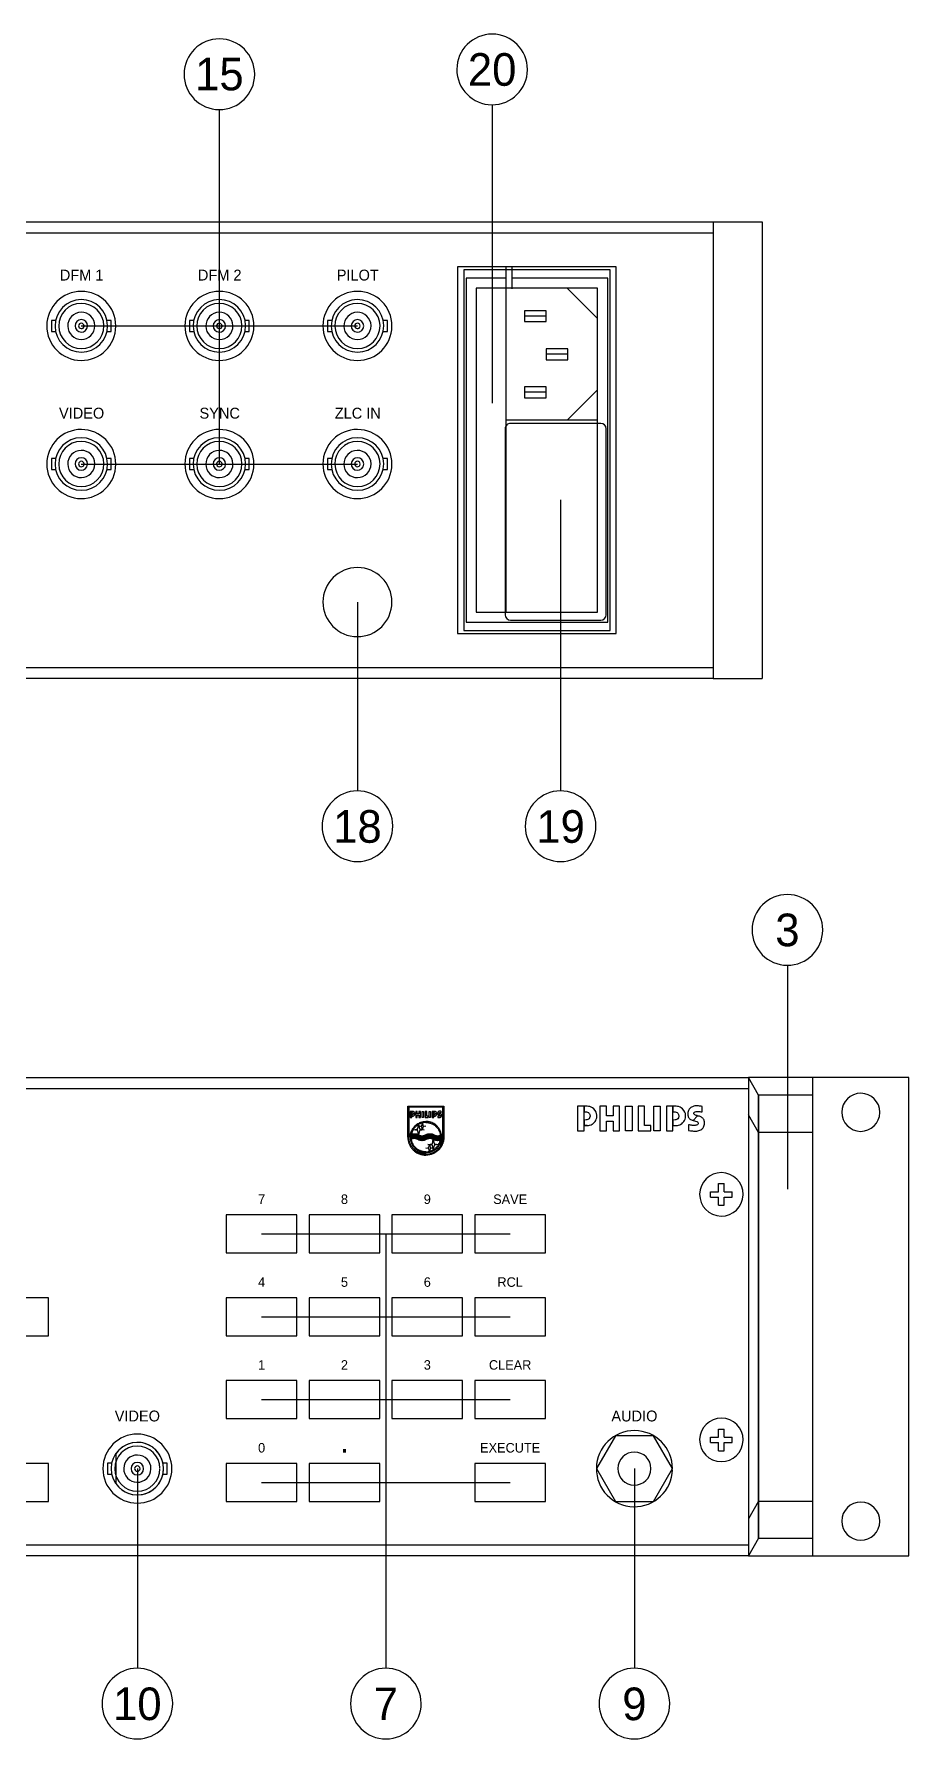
# Model space of a CAD drawing. Extents: x 16 to 498, y 8 to 322.
# Drawn here: x 337.6 to 498.5, y 8 to 321.5 of the extents above; entities that cross this region are included whole.
import ezdxf
from ezdxf.enums import TextEntityAlignment as Align

# ---------------------------------------------------------------- set-up
doc = ezdxf.new("R2010")
doc.units = 0
for name, color, linetype in [('KOMPONENT', 10, 'CONTINUOUS'), ('MEKANISK-TEGNING', 3, 'CONTINUOUS'), ('SERVICE2', 1, 'CONTINUOUS')]:
    doc.layers.add(name, color=color, linetype=linetype)
doc.layers.get('MEKANISK-TEGNING').off()

# ---------------------------------------------------------------- blocks, each defined once
blk = doc.blocks.new('5')
at = {"layer": 'KOMPONENT', "color": 0}
for p, q in [((63.5, 25.75), (-3.9, 25.75)), ((-3.9, 25.75), (-3.9, -3.45)), ((63.5, -3.45), (63.5, 25.75)), ((-3.35, 24.6), (-3.35, -2.3)), ((62.95, 24.6), (-3.35, 24.6)), ((61.45, 24.2), (-1.85, 24.2)), ((-1.85, 24.2), (-1.85, 6.55)), ((59.6, 22.3), (0, 22.3)), ((0, 22.3), (0, 0)), ((24.86, 22.9), (24.86, 6.3)), ((60.06, 23.9), (25.86, 23.9)), ((59.6, 0), (59.6, 22.3)), ((61.06, 6.3), (61.06, 22.9)), ((61.45, -1.9), (61.45, 24.2)), ((62.95, -2.3), (62.95, 24.6)), ((13.15, 16.85), (11.15, 16.85)), ((11.15, 16.85), (11.15, 12.85)), ((13.15, 12.85), (13.15, 16.85)), ((6.15, 12.85), (4.15, 12.85)), ((4.15, 12.85), (4.15, 8.85)), ((6.15, 8.85), (6.15, 12.85)), ((11.15, 12.85), (13.15, 12.85)), ((20.15, 12.85), (18.15, 12.85)), ((18.15, 12.85), (18.15, 8.85)), ((20.15, 8.85), (20.15, 12.85)), ((4.15, 8.85), (6.15, 8.85)), ((18.15, 8.85), (20.15, 8.85)), ((25.86, 5.3), (60.06, 5.3)), ((0, 0), (59.6, 0)), ((-3.35, -2.3), (62.95, -2.3)), ((-1.85, -1.9), (61.45, -1.9)), ((-3.9, -3.45), (63.5, -3.45))]:
    blk.add_line(p, q, dxfattribs=at)
for points in [[(5.6, 22.3), (0, 16.7)], [(18.7, 22.3), (24.3, 16.7)], [(24.3, 22.3), (24.3, 5.4)], [(12.15, 16.85), (12.15, 12.85)], [(5.15, 12.85), (5.15, 8.85)], [(19.15, 12.85), (19.15, 8.85)], [(-3.9, 6.55), (0.1, 6.55)], [(-3.9, 5.4), (59.6, 5.4)], [(-1.85, 5.4), (-1.85, -1.9)]]:
    blk.add_lwpolyline(points, dxfattribs=at)
for centre, start, end in [((25.86, 22.9), 90, 180), ((60.06, 22.9), 0, 90), ((25.86, 6.3), 180, 270), ((60.06, 6.3), 270, 0)]:
    blk.add_arc(centre, 1, start, end, dxfattribs=at)
blk = doc.blocks.new('NET')
at = {"layer": 'MEKANISK-TEGNING', "color": 0, "rotation": 270}
blk.add_blockref('5', (21.87, 32.34), dxfattribs=at)

msp = doc.modelspace()

# ---------------------------------------------------------------- linework, layer by layer
at = {"layer": 'KOMPONENT', "color": 0}
for p, q in [((462.5, 286.99), (471.5, 286.99)), ((462.5, 202.99), (471.5, 202.99)), ((46, 129.61), (469, 129.61)), ((469, 129.61), (469, 41.61)), ((469, 129.61), (469, 41.61)), ((480.8, 129.61), (469, 129.61)), ((480.8, 41.61), (480.8, 129.61)), ((498.5, 129.61), (480.8, 129.61)), ((46, 127.61), (469, 127.61)), ((470.8, 126.36), (470.8, 44.86)), ((385.92, 104.35), (372.92, 104.35)), ((372.92, 104.35), (372.92, 97.35)), ((385.92, 97.35), (385.92, 104.35)), ((401.16, 104.35), (388.16, 104.35)), ((388.16, 104.35), (388.16, 97.35)), ((401.16, 97.35), (401.16, 104.35)), ((403.4, 104.35), (403.4, 97.35)), ((416.4, 104.35), (403.4, 104.35)), ((416.4, 97.35), (416.4, 104.35)), ((431.64, 104.35), (418.64, 104.35)), ((418.64, 104.35), (418.64, 97.35)), ((431.64, 97.35), (431.64, 104.35)), ((372.92, 97.35), (385.92, 97.35)), ((388.16, 97.35), (401.16, 97.35)), ((403.4, 97.35), (416.4, 97.35)), ((418.64, 97.35), (431.64, 97.35)), ((340.2, 89.11), (327.2, 89.11)), ((340.2, 82.11), (340.2, 89.11)), ((372.92, 89.11), (372.92, 82.11)), ((385.92, 89.11), (372.92, 89.11)), ((385.92, 82.11), (385.92, 89.11)), ((401.16, 89.11), (388.16, 89.11)), ((388.16, 89.11), (388.16, 82.11)), ((401.16, 82.11), (401.16, 89.11)), ((403.4, 89.11), (403.4, 82.11)), ((416.4, 89.11), (403.4, 89.11)), ((416.4, 82.11), (416.4, 89.11)), ((418.64, 89.11), (418.64, 82.11)), ((431.64, 89.11), (418.64, 89.11)), ((431.64, 82.11), (431.64, 89.11)), ((327.2, 82.11), (340.2, 82.11)), ((372.92, 82.11), (385.92, 82.11)), ((388.16, 82.11), (401.16, 82.11)), ((403.4, 82.11), (416.4, 82.11)), ((418.64, 82.11), (431.64, 82.11)), ((385.92, 73.87), (372.92, 73.87)), ((372.92, 73.87), (372.92, 66.87)), ((385.92, 66.87), (385.92, 73.87)), ((401.16, 73.87), (388.16, 73.87)), ((388.16, 73.87), (388.16, 66.87)), ((401.16, 66.87), (401.16, 73.87)), ((416.4, 73.87), (403.4, 73.87)), ((403.4, 73.87), (403.4, 66.87)), ((416.4, 66.87), (416.4, 73.87)), ((431.64, 73.87), (418.64, 73.87)), ((418.64, 73.87), (418.64, 66.87)), ((431.64, 66.87), (431.64, 73.87)), ((372.92, 66.87), (385.92, 66.87)), ((388.16, 66.87), (401.16, 66.87)), ((403.4, 66.87), (416.4, 66.87)), ((418.64, 66.87), (431.64, 66.87)), ((352.59, 60.42), (352.59, 54.93)), ((340.2, 58.63), (327.2, 58.63)), ((340.2, 51.63), (340.2, 58.63)), ((385.92, 58.63), (372.92, 58.63)), ((372.92, 58.63), (372.92, 51.63)), ((385.92, 51.63), (385.92, 58.63)), ((401.16, 58.63), (388.16, 58.63)), ((388.16, 58.63), (388.16, 51.63)), ((401.16, 51.63), (401.16, 58.63)), ((431.64, 58.63), (418.64, 58.63)), ((418.64, 58.63), (418.64, 51.63)), ((431.64, 51.63), (431.64, 58.63)), ((327.2, 51.63), (340.2, 51.63)), ((372.92, 51.63), (385.92, 51.63)), ((388.16, 51.63), (401.16, 51.63)), ((418.64, 51.63), (431.64, 51.63)), ((470.8, 51.71), (480.8, 51.71)), ((470.8, 44.86), (480.8, 44.86)), ((469, 41.61), (46, 41.61)), ((469, 41.61), (480.8, 41.61)), ((480.8, 41.61), (498.5, 41.61))]:
    msp.add_line(p, q, dxfattribs=at)
at = {"layer": 'KOMPONENT', "color": 0, "linetype": 'CONTINUOUS'}
for p, q in [((407.2, 122.51), (407.05, 122.51)), ((439.33, 120.78), (438.73, 120.78))]:
    msp.add_line(p, q, dxfattribs=at)
at = {"layer": 'KOMPONENT', "color": 0}
for points in [[(371.65, 242.45), (371.65, 307.64)], [(421.83, 308.52), (421.83, 253.66)], [(39.5, 286.99), (462.5, 286.99)], [(462.5, 286.99), (462.5, 202.99)], [(471.5, 286.99), (471.5, 202.99)], [(39.5, 284.99), (462.5, 284.99)], [(346.25, 267.85), (397.05, 267.85)], [(346.25, 242.45), (397.05, 242.45)], [(434.42, 235.86), (434.42, 182.33)], [(397.05, 217.05), (397.05, 182.33)], [(462.5, 204.99), (39.5, 204.99)], [(462.5, 202.99), (39.5, 202.99)], [(476.15, 150.26), (476.15, 109.08)], [(470.8, 126.36), (469, 129.61)], [(498.5, 41.61), (498.5, 129.61)], [(470.8, 44.86), (470.8, 126.36)], [(480.8, 126.36), (470.8, 126.36)], [(470.8, 119.51), (469, 122.76)], [(470.8, 119.51), (470.8, 51.71)], [(480.8, 119.51), (470.8, 119.51)], [(463.5, 108.61), (463.5, 110.11)], [(463.5, 110.11), (464.5, 110.11)], [(464.5, 108.61), (464.5, 110.11)], [(462, 108.61), (463.5, 108.61)], [(462, 107.61), (462, 108.61)], [(462, 107.61), (463.5, 107.61)], [(463.5, 106.11), (463.5, 107.61)], [(464.5, 108.61), (466, 108.61)], [(464.5, 107.61), (466, 107.61)], [(464.5, 106.11), (464.5, 107.61)], [(466, 107.61), (466, 108.61)], [(463.5, 106.11), (464.5, 106.11)], [(379.42, 100.85), (425.14, 100.85)], [(402.28, 100.85), (402.28, 20.96)], [(379.42, 85.61), (425.14, 85.61)], [(379.42, 70.37), (425.14, 70.37)], [(444.5, 63.73), (441, 57.67), (444.5, 51.61), (451.5, 51.61), (455, 57.67), (451.5, 63.73), (451.5, 63.73)], [(451.5, 63.73), (444.5, 63.73)], [(462, 62.46), (462, 63.46)], [(462, 63.46), (463.5, 63.46)], [(463.5, 64.96), (464.5, 64.96)], [(463.5, 63.46), (463.5, 64.96)], [(464.5, 63.46), (464.5, 64.96)], [(464.5, 63.46), (466, 63.46)], [(466, 62.46), (466, 63.46)], [(462, 62.46), (463.5, 62.46)], [(463.5, 60.96), (463.5, 62.46)], [(463.5, 60.96), (464.5, 60.96)], [(464.5, 62.46), (466, 62.46)], [(464.5, 60.96), (464.5, 62.46)], [(356.56, 57.67), (356.56, 20.96)], [(448, 57.67), (448, 20.96)], [(379.42, 55.13), (425.14, 55.13)], [(470.8, 51.71), (469, 48.46)], [(470.8, 44.86), (469, 41.61)], [(469, 43.61), (46, 43.61)]]:
    msp.add_lwpolyline(points, dxfattribs=at)
at = {"layer": 'KOMPONENT', "color": 0, "linetype": 'CONTINUOUS'}
for points in [[(341.53, 268.85), (340.75, 268.85), (340.75, 266.85)], [(340.75, 266.85), (341.53, 266.85)], [(350.97, 266.85), (351.75, 266.85), (351.75, 268.85), (350.97, 268.85)], [(366.93, 268.85), (366.15, 268.85), (366.15, 266.85)], [(366.15, 266.85), (366.93, 266.85)], [(376.37, 266.85), (377.15, 266.85), (377.15, 268.85), (376.37, 268.85)], [(392.33, 268.85), (391.55, 268.85), (391.55, 266.85)], [(391.55, 266.85), (392.33, 266.85)], [(401.77, 266.85), (402.55, 266.85), (402.55, 268.85), (401.77, 268.85)], [(341.53, 243.45), (340.75, 243.45), (340.75, 241.45)], [(340.75, 241.45), (341.53, 241.45)], [(350.97, 241.45), (351.75, 241.45), (351.75, 243.45), (350.97, 243.45)], [(366.93, 243.45), (366.15, 243.45), (366.15, 241.45)], [(366.15, 241.45), (366.93, 241.45)], [(376.37, 241.45), (377.15, 241.45), (377.15, 243.45), (376.37, 243.45)], [(392.33, 243.45), (391.55, 243.45), (391.55, 241.45)], [(391.55, 241.45), (392.33, 241.45)], [(401.77, 241.45), (402.55, 241.45), (402.55, 243.45), (401.77, 243.45)], [(351.84, 58.67), (351.06, 58.67), (351.06, 56.67)], [(351.06, 56.67), (351.84, 56.67)], [(361.28, 56.67), (362.06, 56.67), (362.06, 58.67), (361.28, 58.67)]]:
    msp.add_lwpolyline(points, dxfattribs=at)
for points in [[(406.32, 118.64), (406.32, 124.31), (412.96, 124.31), (412.96, 118.64), (412.77, 118.64), (412.77, 124.13), (406.51, 124.13), (406.51, 118.64), (406.32, 118.64)], [(406.76, 122.27), (407.05, 122.27), (407.05, 123.13), (407.05, 123.38), (406.76, 123.38), (406.76, 122.27)], [(407.05, 123.13), (407.15, 123.13), (407.21, 123.12), (407.25, 123.1), (407.27, 123.08), (407.3, 123.05), (407.32, 123.01), (407.32, 122.93), (407.31, 122.86), (407.28, 122.82), (407.23, 122.79), (407.18, 122.77), (407.15, 122.76), (407.05, 122.76), (407.05, 122.51), (407.21, 122.51), (407.26, 122.52), (407.31, 122.53), (407.37, 122.55), (407.42, 122.57), (407.46, 122.6), (407.49, 122.63), (407.53, 122.66), (407.56, 122.7), (407.58, 122.75), (407.61, 122.8), (407.63, 122.86), (407.63, 122.91), (407.63, 122.99), (407.62, 123.05), (407.6, 123.12), (407.56, 123.19), (407.49, 123.27), (407.44, 123.31), (407.38, 123.34), (407.31, 123.37), (407.26, 123.38), (407.2, 123.38), (407.05, 123.38), (407.05, 123.13)], [(407.77, 122.27), (408.06, 122.27), (408.06, 122.71), (408.37, 122.71), (408.37, 122.27), (408.66, 122.27), (408.66, 123.38), (408.37, 123.38), (408.37, 122.95), (408.06, 122.95), (408.06, 123.38), (407.77, 123.38), (407.77, 122.27)], [(408.94, 122.27), (408.94, 123.38), (409.23, 123.38), (409.23, 122.27), (408.94, 122.27)], [(409.51, 122.27), (410.08, 122.27), (410.08, 122.51), (409.8, 122.51), (409.8, 123.38), (409.51, 123.38), (409.51, 122.27)], [(410.22, 122.27), (410.22, 123.38), (410.51, 123.38), (410.51, 122.27), (410.22, 122.27)], [(410.79, 122.27), (411.08, 122.27), (411.08, 123.13), (411.08, 123.38), (410.79, 123.38), (410.79, 122.27)], [(411.08, 123.13), (411.19, 123.13), (411.24, 123.12), (411.28, 123.1), (411.3, 123.08), (411.33, 123.05), (411.35, 123.01), (411.36, 122.93), (411.34, 122.86), (411.31, 122.82), (411.26, 122.79), (411.21, 122.77), (411.18, 122.76), (411.08, 122.76), (411.08, 122.51), (411.24, 122.51), (411.29, 122.52), (411.34, 122.53), (411.4, 122.55), (411.45, 122.57), (411.49, 122.6), (411.53, 122.63), (411.56, 122.66), (411.59, 122.7), (411.61, 122.75), (411.64, 122.8), (411.66, 122.86), (411.66, 122.91), (411.66, 122.99), (411.65, 123.05), (411.63, 123.12), (411.59, 123.19), (411.53, 123.27), (411.47, 123.31), (411.41, 123.34), (411.34, 123.37), (411.29, 123.38), (411.23, 123.38), (411.08, 123.38), (411.08, 123.13)], [(412.23, 122.95), (412.2, 122.96), (412.17, 122.97), (412.13, 122.99), (412.1, 123), (412.08, 123.02), (412.06, 123.04), (412.06, 123.07), (412.06, 123.09), (412.09, 123.12), (412.12, 123.14), (412.16, 123.15), (412.19, 123.15), (412.24, 123.15), (412.28, 123.15), (412.33, 123.14), (412.37, 123.14), (412.4, 123.13), (412.43, 123.13), (412.43, 123.38), (412.4, 123.39), (412.36, 123.39), (412.31, 123.4), (412.28, 123.4), (412.23, 123.4), (412.18, 123.4), (412.15, 123.4), (412.11, 123.4), (412.06, 123.39), (412.03, 123.38), (411.99, 123.36), (411.95, 123.35), (411.92, 123.33), (411.89, 123.31), (411.87, 123.28), (411.84, 123.25), (411.82, 123.23), (411.81, 123.19), (411.8, 123.15), (411.79, 123.11), (411.78, 123.06), (411.79, 123.02), (411.79, 122.98), (411.8, 122.94), (411.81, 122.91), (411.82, 122.88), (411.84, 122.85), (411.86, 122.83), (411.88, 122.81), (411.91, 122.79), (411.95, 122.77), (411.98, 122.76), (412, 122.75), (412.02, 122.75), (412.23, 122.95)], [(411.81, 122.29), (411.85, 122.28), (411.91, 122.28), (411.95, 122.27), (412, 122.27), (412.05, 122.26), (412.1, 122.26), (412.14, 122.26), (412.19, 122.26), (412.24, 122.27), (412.29, 122.28), (412.34, 122.3), (412.38, 122.32), (412.42, 122.34), (412.45, 122.38), (412.48, 122.41), (412.5, 122.44), (412.52, 122.48), (412.53, 122.52), (412.54, 122.58), (412.55, 122.62), (412.54, 122.68), (412.53, 122.72), (412.52, 122.76), (412.51, 122.79), (412.49, 122.82), (412.46, 122.84), (412.43, 122.87), (412.4, 122.88), (412.37, 122.9), (412.34, 122.92), (412.31, 122.93), (412.28, 122.94), (412.25, 122.94), (412.23, 122.95), (412.02, 122.75), (412.06, 122.73), (412.09, 122.72), (412.14, 122.71), (412.19, 122.69), (412.22, 122.68), (412.24, 122.65), (412.26, 122.63), (412.26, 122.61), (412.26, 122.58), (412.24, 122.56), (412.22, 122.55), (412.18, 122.53), (412.14, 122.52), (412.11, 122.52), (412.07, 122.52), (412.02, 122.52), (411.98, 122.52), (411.95, 122.52), (411.9, 122.53), (411.86, 122.54), (411.84, 122.54), (411.81, 122.55), (411.81, 122.29)], [(437.56, 119.81), (438.73, 119.81), (438.73, 123.29), (438.73, 124.31), (437.56, 124.31), (437.56, 119.81)], [(438.73, 123.29), (439.16, 123.29), (439.36, 123.25), (439.53, 123.16), (439.63, 123.08), (439.73, 122.95), (439.81, 122.79), (439.85, 122.49), (439.77, 122.19), (439.65, 122.04), (439.45, 121.89), (439.27, 121.81), (439.14, 121.8), (438.73, 121.79), (438.73, 120.78), (439.37, 120.78), (439.58, 120.8), (439.77, 120.83), (440.03, 120.92), (440.21, 121.01), (440.38, 121.12), (440.53, 121.26), (440.66, 121.39), (440.78, 121.53), (440.89, 121.73), (440.99, 121.94), (441.06, 122.19), (441.08, 122.41), (441.08, 122.71), (441.05, 122.97), (440.95, 123.25), (440.78, 123.54), (440.53, 123.84), (440.3, 124.03), (440.07, 124.15), (439.78, 124.26), (439.58, 124.29), (439.33, 124.31), (438.73, 124.31), (438.73, 123.29)], [(441.67, 119.81), (442.84, 119.81), (442.84, 121.58), (444.1, 121.58), (444.1, 119.81), (445.27, 119.81), (445.27, 124.31), (444.1, 124.31), (444.1, 122.55), (442.84, 122.55), (442.84, 124.31), (441.67, 124.31), (441.67, 119.81)], [(446.39, 119.81), (446.39, 124.31), (447.56, 124.31), (447.56, 119.81), (446.39, 119.81)], [(448.69, 119.81), (451.03, 119.81), (451.03, 120.78), (449.86, 120.78), (449.86, 124.31), (448.69, 124.31), (448.69, 119.81)], [(451.59, 119.81), (451.59, 124.31), (452.76, 124.31), (452.76, 119.81), (451.59, 119.81)], [(453.89, 119.81), (455.06, 119.81), (455.06, 123.29), (455.06, 124.31), (453.89, 124.31), (453.89, 119.81)], [(455.06, 123.29), (455.49, 123.29), (455.7, 123.25), (455.86, 123.16), (455.97, 123.08), (456.06, 122.95), (456.14, 122.79), (456.18, 122.49), (456.1, 122.19), (455.98, 122.04), (455.78, 121.89), (455.6, 121.81), (455.47, 121.8), (455.06, 121.79), (455.06, 120.78), (455.71, 120.78), (455.91, 120.8), (456.1, 120.83), (456.36, 120.92), (456.55, 121.01), (456.71, 121.12), (456.87, 121.26), (456.99, 121.39), (457.12, 121.53), (457.22, 121.73), (457.32, 121.94), (457.4, 122.19), (457.42, 122.41), (457.42, 122.71), (457.38, 122.97), (457.29, 123.25), (457.12, 123.54), (456.87, 123.84), (456.63, 124.03), (456.4, 124.15), (456.11, 124.26), (455.91, 124.29), (455.67, 124.31), (455.06, 124.31), (455.06, 123.29)], [(459.63, 122.57), (459.53, 122.6), (459.38, 122.65), (459.21, 122.7), (459.09, 122.77), (459, 122.84), (458.95, 122.92), (458.92, 123.04), (458.95, 123.14), (459.07, 123.23), (459.2, 123.31), (459.35, 123.34), (459.49, 123.37), (459.69, 123.37), (459.85, 123.35), (460.03, 123.34), (460.2, 123.31), (460.33, 123.29), (460.45, 123.27), (460.44, 124.29), (460.31, 124.33), (460.14, 124.34), (459.96, 124.36), (459.81, 124.37), (459.64, 124.38), (459.45, 124.37), (459.29, 124.37), (459.13, 124.37), (458.96, 124.32), (458.81, 124.28), (458.68, 124.24), (458.51, 124.17), (458.38, 124.09), (458.26, 124), (458.17, 123.89), (458.06, 123.78), (457.99, 123.67), (457.93, 123.54), (457.87, 123.35), (457.85, 123.19), (457.83, 123.02), (457.83, 122.85), (457.86, 122.68), (457.88, 122.53), (457.91, 122.38), (457.98, 122.26), (458.05, 122.16), (458.14, 122.06), (458.22, 121.97), (458.34, 121.9), (458.49, 121.83), (458.63, 121.78), (458.7, 121.76), (458.79, 121.73), (459.63, 122.57)], [(457.93, 119.88), (458.1, 119.85), (458.34, 119.82), (458.51, 119.8), (458.7, 119.78), (458.9, 119.76), (459.09, 119.75), (459.27, 119.77), (459.46, 119.77), (459.68, 119.8), (459.88, 119.84), (460.06, 119.92), (460.24, 120), (460.39, 120.1), (460.51, 120.23), (460.63, 120.35), (460.73, 120.5), (460.79, 120.63), (460.86, 120.82), (460.9, 121.05), (460.91, 121.24), (460.9, 121.44), (460.86, 121.64), (460.81, 121.77), (460.75, 121.9), (460.67, 122.03), (460.57, 122.13), (460.46, 122.22), (460.34, 122.29), (460.21, 122.37), (460.09, 122.42), (459.95, 122.48), (459.81, 122.52), (459.72, 122.53), (459.63, 122.57), (458.79, 121.73), (458.95, 121.68), (459.08, 121.62), (459.26, 121.56), (459.46, 121.5), (459.59, 121.44), (459.69, 121.36), (459.73, 121.27), (459.75, 121.18), (459.73, 121.06), (459.68, 120.99), (459.59, 120.92), (459.44, 120.85), (459.28, 120.82), (459.15, 120.79), (458.96, 120.79), (458.79, 120.8), (458.64, 120.8), (458.48, 120.82), (458.31, 120.84), (458.14, 120.88), (458.03, 120.9), (457.94, 120.92), (457.93, 119.88)], [(406.76, 118.64), (406.76, 118.71), (406.76, 118.79), (406.77, 118.87), (406.77, 118.95), (406.78, 119.02), (406.79, 119.1), (406.8, 119.17), (406.82, 119.24), (406.84, 119.32), (406.86, 119.39), (406.88, 119.47), (406.91, 119.55), (406.94, 119.65), (406.97, 119.72), (407.01, 119.82), (407.06, 119.92), (407.09, 119.99), (407.15, 120.09), (407.2, 120.18), (407.27, 120.29), (407.34, 120.38), (407.43, 120.49), (407.53, 120.6), (407.63, 120.7), (407.74, 120.8), (407.84, 120.89), (407.98, 121), (408.18, 121.13), (408.39, 121.24), (408.55, 121.31), (408.71, 121.37), (408.82, 121.4), (408.96, 121.44), (409.08, 121.47), (409.22, 121.49), (409.38, 121.51), (409.55, 121.52), (409.64, 121.52), (409.64, 121.34), (409.53, 121.34), (409.43, 121.33), (409.29, 121.32), (409.16, 121.3), (409.03, 121.27), (408.91, 121.24), (408.78, 121.2), (408.66, 121.16), (408.56, 121.12), (408.46, 121.07), (408.37, 121.02), (408.26, 120.96), (408.16, 120.9), (408.06, 120.83), (407.96, 120.76), (407.88, 120.69), (407.81, 120.63), (407.74, 120.56), (407.67, 120.49), (407.61, 120.42), (407.56, 120.36), (407.5, 120.29), (407.45, 120.22), (407.39, 120.14), (407.33, 120.04), (407.29, 119.97), (407.21, 119.83), (407.17, 119.75), (407.14, 119.67), (407.1, 119.56), (407.06, 119.45), (407.03, 119.33), (407, 119.24), (406.98, 119.14), (406.96, 119.01), (406.95, 118.89), (406.94, 118.79), (406.94, 118.72), (406.94, 118.64), (406.76, 118.64)], [(408.2, 119.09), (408.2, 118.91), (408.13, 118.94), (408.06, 118.98), (407.99, 119.01), (407.91, 119.03), (407.84, 119.06), (407.77, 119.07), (407.7, 119.09), (407.63, 119.1), (407.55, 119.1), (407.48, 119.1), (407.4, 119.1), (407.32, 119.1), (407.25, 119.08), (407.19, 119.07), (407.12, 119.06), (407.06, 119.04), (407.01, 119.02), (406.96, 119.01), (406.96, 119.01), (407, 119.2), (407.04, 119.21), (407.08, 119.23), (407.18, 119.25), (407.27, 119.27), (407.35, 119.28), (407.41, 119.28), (407.49, 119.28), (407.57, 119.28), (407.63, 119.28), (407.69, 119.27), (407.77, 119.25), (407.84, 119.24), (407.89, 119.22), (407.95, 119.2), (408, 119.19), (408.05, 119.16), (408.1, 119.14), (408.16, 119.11), (408.2, 119.09)], [(407.3, 120), (408.17, 120.15), (408.31, 121.01), (408.46, 120.15), (409.32, 120), (408.46, 119.86), (408.31, 118.99), (408.17, 119.86), (407.3, 120)], [(408.36, 120.65), (408.92, 120.74), (409.01, 121.29), (409.1, 120.74), (409.66, 120.65), (409.1, 120.55), (409.01, 120), (408.92, 120.55), (408.36, 120.65)], [(412.52, 118.64), (412.52, 118.71), (412.52, 118.79), (412.51, 118.87), (412.51, 118.95), (412.5, 119.02), (412.49, 119.1), (412.48, 119.17), (412.46, 119.24), (412.44, 119.32), (412.42, 119.39), (412.4, 119.47), (412.37, 119.55), (412.34, 119.65), (412.31, 119.72), (412.27, 119.82), (412.22, 119.92), (412.19, 119.99), (412.13, 120.09), (412.08, 120.18), (412.01, 120.29), (411.94, 120.38), (411.85, 120.49), (411.75, 120.6), (411.65, 120.7), (411.54, 120.8), (411.44, 120.89), (411.3, 121), (411.09, 121.13), (410.89, 121.24), (410.73, 121.31), (410.57, 121.37), (410.46, 121.4), (410.32, 121.44), (410.2, 121.47), (410.06, 121.49), (409.9, 121.51), (409.73, 121.52), (409.64, 121.52), (409.64, 121.34), (409.74, 121.34), (409.85, 121.33), (409.99, 121.32), (410.12, 121.3), (410.25, 121.27), (410.37, 121.24), (410.5, 121.2), (410.61, 121.16), (410.72, 121.12), (410.82, 121.07), (410.91, 121.02), (411.02, 120.96), (411.12, 120.9), (411.22, 120.83), (411.32, 120.76), (411.4, 120.69), (411.46, 120.63), (411.54, 120.56), (411.61, 120.49), (411.67, 120.42), (411.72, 120.36), (411.78, 120.29), (411.83, 120.22), (411.89, 120.14), (411.95, 120.04), (411.99, 119.97), (412.06, 119.83), (412.11, 119.75), (412.14, 119.67), (412.18, 119.56), (412.22, 119.45), (412.25, 119.33), (412.27, 119.24), (412.29, 119.14), (412.32, 119.01), (412.33, 118.89), (412.34, 118.79), (412.34, 118.72), (412.34, 118.64), (412.52, 118.64)], [(411.08, 119.09), (411.08, 118.91), (411.02, 118.94), (410.94, 118.98), (410.87, 119.01), (410.8, 119.03), (410.72, 119.06), (410.65, 119.07), (410.58, 119.09), (410.51, 119.1), (410.43, 119.1), (410.36, 119.1), (410.28, 119.1), (410.2, 119.1), (410.13, 119.08), (410.07, 119.07), (410, 119.06), (409.94, 119.04), (409.89, 119.02), (409.84, 119.01), (409.79, 118.99), (409.73, 118.96), (409.68, 118.93), (409.64, 118.91), (409.64, 119.09), (409.69, 119.12), (409.75, 119.15), (409.82, 119.18), (409.88, 119.2), (409.92, 119.21), (409.96, 119.23), (410.06, 119.25), (410.15, 119.27), (410.23, 119.28), (410.3, 119.28), (410.37, 119.28), (410.45, 119.28), (410.51, 119.28), (410.58, 119.27), (410.65, 119.25), (410.72, 119.24), (410.77, 119.22), (410.83, 119.2), (410.88, 119.19), (410.93, 119.16), (410.98, 119.14), (411.04, 119.11), (411.08, 119.09)], [(406.32, 118.64), (406.32, 118.56), (406.33, 118.47), (406.34, 118.37), (406.34, 118.28), (406.35, 118.2), (406.37, 118.11), (406.38, 118.03), (406.4, 117.95), (406.42, 117.86), (406.44, 117.78), (406.46, 117.69), (406.5, 117.59), (406.53, 117.48), (406.57, 117.39), (406.62, 117.28), (406.67, 117.17), (406.71, 117.09), (406.77, 116.97), (406.84, 116.87), (406.91, 116.75), (406.99, 116.64), (407.1, 116.51), (407.21, 116.38), (407.32, 116.27), (407.44, 116.16), (407.57, 116.05), (407.73, 115.93), (407.97, 115.78), (408.2, 115.65), (408.39, 115.57), (408.57, 115.5), (408.69, 115.46), (408.86, 115.42), (408.99, 115.39), (409.16, 115.36), (409.35, 115.34), (409.54, 115.33), (409.64, 115.32), (409.64, 115.51), (409.51, 115.51), (409.39, 115.52), (409.23, 115.54), (409.08, 115.56), (408.93, 115.59), (408.8, 115.62), (408.64, 115.67), (408.51, 115.72), (408.38, 115.77), (408.27, 115.82), (408.16, 115.88), (408.04, 115.95), (407.92, 116.02), (407.81, 116.1), (407.7, 116.18), (407.61, 116.26), (407.52, 116.33), (407.44, 116.41), (407.36, 116.5), (407.28, 116.58), (407.23, 116.64), (407.16, 116.72), (407.1, 116.81), (407.03, 116.9), (406.96, 117.01), (406.91, 117.1), (406.84, 117.25), (406.79, 117.35), (406.74, 117.45), (406.7, 117.57), (406.65, 117.7), (406.61, 117.84), (406.59, 117.94), (406.56, 118.06), (406.54, 118.21), (406.52, 118.35), (406.51, 118.46), (406.51, 118.55), (406.51, 118.64), (406.32, 118.64)], [(406.76, 118.64), (406.76, 118.57), (406.76, 118.49), (406.77, 118.41), (406.77, 118.33), (406.78, 118.26), (406.79, 118.18), (406.8, 118.11), (406.82, 118.04), (406.84, 117.96), (406.86, 117.89), (406.88, 117.81), (406.91, 117.73), (406.94, 117.63), (406.97, 117.56), (407.01, 117.46), (407.06, 117.36), (407.09, 117.29), (407.15, 117.19), (407.2, 117.1), (407.27, 116.99), (407.34, 116.9), (407.43, 116.79), (407.53, 116.68), (407.63, 116.58), (407.74, 116.48), (407.84, 116.38), (407.98, 116.28), (408.18, 116.15), (408.39, 116.04), (408.55, 115.97), (408.71, 115.91), (408.82, 115.88), (408.96, 115.84), (409.08, 115.81), (409.22, 115.79), (409.38, 115.77), (409.55, 115.76), (409.64, 115.76), (409.64, 115.94), (409.53, 115.94), (409.43, 115.95), (409.29, 115.96), (409.16, 115.98), (409.03, 116.01), (408.91, 116.04), (408.78, 116.08), (408.66, 116.12), (408.56, 116.16), (408.46, 116.21), (408.37, 116.25), (408.26, 116.32), (408.16, 116.38), (408.06, 116.45), (407.96, 116.52), (407.88, 116.59), (407.81, 116.65), (407.74, 116.72), (407.67, 116.79), (407.61, 116.86), (407.56, 116.92), (407.5, 116.99), (407.45, 117.06), (407.39, 117.14), (407.33, 117.24), (407.29, 117.31), (407.21, 117.45), (407.17, 117.53), (407.14, 117.61), (407.1, 117.72), (407.06, 117.83), (407.03, 117.95), (407, 118.03), (406.98, 118.14), (406.96, 118.27), (406.95, 118.39), (406.94, 118.49), (406.94, 118.56), (406.94, 118.64), (406.76, 118.64)], [(408.2, 118.73), (408.2, 118.55), (408.13, 118.58), (408.06, 118.62), (407.99, 118.65), (407.91, 118.67), (407.84, 118.7), (407.77, 118.71), (407.7, 118.73), (407.63, 118.74), (407.55, 118.74), (407.48, 118.74), (407.4, 118.74), (407.32, 118.74), (407.25, 118.72), (407.19, 118.71), (407.12, 118.7), (407.06, 118.68), (407.01, 118.66), (406.96, 118.65), (406.96, 118.65), (406.94, 118.64), (406.94, 118.82), (407, 118.84), (407.04, 118.85), (407.08, 118.87), (407.18, 118.89), (407.27, 118.91), (407.35, 118.92), (407.41, 118.92), (407.49, 118.92), (407.57, 118.92), (407.63, 118.91), (407.69, 118.91), (407.77, 118.89), (407.84, 118.88), (407.89, 118.86), (407.95, 118.84), (408, 118.83), (408.05, 118.8), (408.1, 118.78), (408.16, 118.75), (408.2, 118.73)], [(408.2, 118.37), (408.2, 118.19), (408.14, 118.22), (408.06, 118.26), (407.99, 118.29), (407.92, 118.31), (407.84, 118.34), (407.77, 118.35), (407.7, 118.37), (407.63, 118.38), (407.55, 118.38), (407.48, 118.38), (407.4, 118.38), (407.32, 118.38), (407.25, 118.36), (407.19, 118.35), (407.12, 118.34), (407.06, 118.32), (407.01, 118.3), (406.96, 118.29), (406.96, 118.29), (406.94, 118.46), (407, 118.48), (407.04, 118.49), (407.08, 118.51), (407.18, 118.53), (407.27, 118.55), (407.35, 118.56), (407.42, 118.56), (407.49, 118.56), (407.57, 118.56), (407.63, 118.56), (407.7, 118.55), (407.77, 118.53), (407.84, 118.52), (407.89, 118.5), (407.95, 118.48), (408, 118.47), (408.05, 118.44), (408.1, 118.42), (408.16, 118.39), (408.2, 118.37)], [(408.2, 118.91), (408.2, 119.09), (408.26, 119.06), (408.33, 119.02), (408.4, 118.99), (408.48, 118.97), (408.55, 118.94), (408.63, 118.92), (408.69, 118.91), (408.77, 118.9), (408.84, 118.9), (408.91, 118.9), (408.99, 118.9), (409.07, 118.9), (409.14, 118.91), (409.2, 118.93), (409.27, 118.94), (409.33, 118.96), (409.39, 118.98), (409.44, 118.99), (409.49, 119.01), (409.55, 119.04), (409.6, 119.07), (409.64, 119.09), (409.64, 118.91), (409.58, 118.88), (409.52, 118.85), (409.45, 118.82), (409.4, 118.8), (409.36, 118.79), (409.31, 118.77), (409.21, 118.75), (409.12, 118.73), (409.05, 118.72), (408.98, 118.72), (408.9, 118.72), (408.83, 118.72), (408.76, 118.72), (408.7, 118.73), (408.62, 118.75), (408.55, 118.76), (408.5, 118.78), (408.44, 118.8), (408.39, 118.81), (408.35, 118.83), (408.29, 118.86), (408.24, 118.89), (408.2, 118.91)], [(408.2, 118.55), (408.2, 118.73), (408.26, 118.7), (408.33, 118.66), (408.4, 118.63), (408.48, 118.61), (408.55, 118.58), (408.63, 118.56), (408.69, 118.55), (408.77, 118.54), (408.84, 118.54), (408.91, 118.54), (408.99, 118.54), (409.07, 118.54), (409.14, 118.55), (409.2, 118.57), (409.27, 118.58), (409.33, 118.6), (409.39, 118.62), (409.44, 118.63), (409.49, 118.65), (409.55, 118.68), (409.6, 118.71), (409.64, 118.73), (409.64, 118.55), (409.58, 118.52), (409.52, 118.49), (409.45, 118.46), (409.4, 118.44), (409.36, 118.42), (409.31, 118.41), (409.21, 118.39), (409.12, 118.37), (409.05, 118.36), (408.98, 118.36), (408.9, 118.35), (408.83, 118.36), (408.76, 118.36), (408.7, 118.37), (408.62, 118.39), (408.55, 118.4), (408.5, 118.42), (408.44, 118.44), (408.39, 118.45), (408.35, 118.47), (408.29, 118.5), (408.24, 118.53), (408.2, 118.55)], [(408.2, 118.19), (408.2, 118.37), (408.26, 118.34), (408.33, 118.3), (408.4, 118.27), (408.48, 118.24), (408.55, 118.22), (408.63, 118.2), (408.69, 118.19), (408.77, 118.18), (408.84, 118.18), (408.91, 118.18), (408.99, 118.18), (409.07, 118.18), (409.14, 118.19), (409.2, 118.21), (409.27, 118.22), (409.33, 118.24), (409.39, 118.25), (409.44, 118.27), (409.49, 118.29), (409.55, 118.32), (409.6, 118.35), (409.64, 118.37), (409.64, 118.19), (409.58, 118.16), (409.52, 118.13), (409.45, 118.1), (409.4, 118.08), (409.36, 118.06), (409.31, 118.05), (409.21, 118.03), (409.12, 118.01), (409.05, 118), (408.98, 118), (408.9, 117.99), (408.83, 118), (408.76, 118), (408.7, 118.01), (408.62, 118.03), (408.55, 118.04), (408.5, 118.06), (408.44, 118.08), (408.39, 118.09), (408.35, 118.11), (408.29, 118.14), (408.24, 118.17), (408.2, 118.19)], [(411.08, 118.73), (411.08, 118.55), (411.02, 118.58), (410.94, 118.62), (410.87, 118.65), (410.8, 118.67), (410.72, 118.7), (410.65, 118.71), (410.58, 118.73), (410.51, 118.74), (410.43, 118.74), (410.36, 118.74), (410.28, 118.74), (410.2, 118.74), (410.13, 118.72), (410.07, 118.71), (410, 118.7), (409.94, 118.68), (409.89, 118.66), (409.84, 118.65), (409.79, 118.62), (409.73, 118.6), (409.68, 118.57), (409.64, 118.55), (409.64, 118.73), (409.69, 118.76), (409.75, 118.79), (409.82, 118.82), (409.88, 118.84), (409.92, 118.85), (409.96, 118.87), (410.06, 118.89), (410.15, 118.91), (410.23, 118.92), (410.3, 118.92), (410.37, 118.92), (410.45, 118.92), (410.51, 118.91), (410.58, 118.91), (410.65, 118.89), (410.72, 118.88), (410.77, 118.86), (410.83, 118.84), (410.88, 118.83), (410.93, 118.8), (410.98, 118.78), (411.04, 118.75), (411.08, 118.73)], [(412.52, 118.64), (412.52, 118.57), (412.52, 118.49), (412.51, 118.41), (412.51, 118.33), (412.5, 118.26), (412.49, 118.18), (412.48, 118.11), (412.46, 118.04), (412.44, 117.96), (412.42, 117.89), (412.4, 117.81), (412.37, 117.73), (412.34, 117.63), (412.31, 117.56), (412.27, 117.46), (412.22, 117.36), (412.19, 117.29), (412.13, 117.19), (412.08, 117.1), (412.01, 116.99), (411.94, 116.9), (411.85, 116.79), (411.75, 116.68), (411.65, 116.58), (411.54, 116.48), (411.44, 116.38), (411.3, 116.28), (411.09, 116.15), (410.89, 116.04), (410.73, 115.97), (410.57, 115.91), (410.46, 115.88), (410.32, 115.84), (410.2, 115.81), (410.06, 115.79), (409.9, 115.77), (409.73, 115.76), (409.64, 115.76), (409.64, 115.94), (409.74, 115.94), (409.85, 115.95), (409.99, 115.96), (410.12, 115.98), (410.25, 116.01), (410.37, 116.04), (410.5, 116.08), (410.61, 116.12), (410.72, 116.16), (410.82, 116.21), (410.91, 116.25), (411.02, 116.32), (411.12, 116.38), (411.22, 116.45), (411.32, 116.52), (411.4, 116.59), (411.46, 116.65), (411.54, 116.72), (411.61, 116.79), (411.67, 116.86), (411.72, 116.92), (411.78, 116.99), (411.83, 117.06), (411.89, 117.14), (411.95, 117.24), (411.99, 117.31), (412.06, 117.45), (412.11, 117.53), (412.14, 117.61), (412.18, 117.72), (412.22, 117.83), (412.25, 117.95), (412.27, 118.03), (412.29, 118.14), (412.32, 118.27), (412.33, 118.39), (412.34, 118.49), (412.34, 118.56), (412.34, 118.64), (412.52, 118.64)], [(412.96, 118.64), (412.96, 118.56), (412.95, 118.47), (412.94, 118.37), (412.94, 118.28), (412.93, 118.2), (412.91, 118.11), (412.9, 118.03), (412.88, 117.95), (412.86, 117.86), (412.84, 117.78), (412.82, 117.69), (412.78, 117.59), (412.75, 117.48), (412.71, 117.39), (412.66, 117.28), (412.61, 117.17), (412.57, 117.09), (412.51, 116.97), (412.44, 116.87), (412.37, 116.75), (412.29, 116.64), (412.18, 116.51), (412.07, 116.38), (411.96, 116.27), (411.84, 116.16), (411.71, 116.05), (411.55, 115.93), (411.31, 115.78), (411.08, 115.65), (410.89, 115.57), (410.71, 115.5), (410.59, 115.46), (410.42, 115.42), (410.29, 115.39), (410.12, 115.36), (409.93, 115.34), (409.74, 115.33), (409.64, 115.32), (409.64, 115.51), (409.77, 115.51), (409.89, 115.52), (410.05, 115.54), (410.2, 115.56), (410.35, 115.59), (410.48, 115.62), (410.64, 115.67), (410.77, 115.72), (410.9, 115.77), (411.01, 115.82), (411.12, 115.88), (411.24, 115.95), (411.36, 116.02), (411.47, 116.1), (411.58, 116.18), (411.67, 116.26), (411.76, 116.33), (411.84, 116.41), (411.92, 116.5), (412, 116.58), (412.05, 116.64), (412.12, 116.72), (412.18, 116.81), (412.25, 116.9), (412.32, 117.01), (412.37, 117.1), (412.44, 117.25), (412.49, 117.35), (412.54, 117.45), (412.58, 117.57), (412.63, 117.7), (412.67, 117.84), (412.69, 117.94), (412.72, 118.06), (412.74, 118.21), (412.76, 118.35), (412.77, 118.46), (412.77, 118.55), (412.77, 118.64), (412.96, 118.64)], [(411.08, 118.37), (411.08, 118.19), (411.02, 118.22), (410.94, 118.26), (410.87, 118.29), (410.8, 118.31), (410.72, 118.34), (410.65, 118.35), (410.58, 118.37), (410.51, 118.37), (410.43, 118.38), (410.36, 118.38), (410.28, 118.38), (410.2, 118.37), (410.13, 118.36), (410.07, 118.35), (410, 118.34), (409.94, 118.32), (409.89, 118.3), (409.84, 118.28), (409.79, 118.26), (409.73, 118.24), (409.68, 118.21), (409.64, 118.19), (409.64, 118.37), (409.69, 118.4), (409.75, 118.43), (409.82, 118.46), (409.88, 118.48), (409.92, 118.49), (409.96, 118.51), (410.06, 118.53), (410.15, 118.55), (410.23, 118.56), (410.3, 118.56), (410.37, 118.56), (410.45, 118.56), (410.51, 118.55), (410.58, 118.55), (410.65, 118.53), (410.72, 118.52), (410.77, 118.5), (410.83, 118.48), (410.88, 118.46), (410.93, 118.44), (410.98, 118.42), (411.04, 118.39), (411.08, 118.37)], [(409.65, 116.63), (410.21, 116.73), (410.3, 117.28), (410.4, 116.73), (410.95, 116.63), (410.4, 116.54), (410.3, 115.98), (410.21, 116.54), (409.65, 116.63)], [(409.98, 117.29), (410.85, 117.44), (410.99, 118.3), (411.14, 117.44), (412, 117.29), (411.14, 117.14), (410.99, 116.28), (410.85, 117.14), (409.98, 117.29)], [(411.08, 118.91), (411.08, 119.09), (411.14, 119.06), (411.22, 119.02), (411.29, 118.99), (411.36, 118.97), (411.43, 118.94), (411.51, 118.92), (411.58, 118.91), (411.65, 118.9), (411.72, 118.9), (411.8, 118.9), (411.88, 118.9), (411.95, 118.9), (412.02, 118.91), (412.09, 118.93), (412.15, 118.94), (412.22, 118.96), (412.27, 118.98), (412.32, 118.99), (412.32, 118.99), (412.33, 118.82), (412.28, 118.8), (412.24, 118.79), (412.19, 118.77), (412.09, 118.75), (412, 118.73), (411.93, 118.72), (411.86, 118.72), (411.79, 118.72), (411.71, 118.72), (411.64, 118.72), (411.58, 118.73), (411.51, 118.75), (411.44, 118.76), (411.38, 118.78), (411.33, 118.8), (411.27, 118.81), (411.23, 118.83), (411.17, 118.86), (411.12, 118.89), (411.08, 118.91)], [(411.08, 118.55), (411.08, 118.73), (411.14, 118.7), (411.22, 118.66), (411.29, 118.63), (411.36, 118.61), (411.43, 118.58), (411.51, 118.56), (411.58, 118.55), (411.65, 118.54), (411.72, 118.54), (411.8, 118.54), (411.88, 118.54), (411.95, 118.54), (412.02, 118.55), (412.09, 118.57), (412.15, 118.58), (412.22, 118.6), (412.27, 118.62), (412.32, 118.63), (412.32, 118.63), (412.34, 118.64), (412.33, 118.46), (412.28, 118.44), (412.24, 118.42), (412.19, 118.41), (412.09, 118.39), (412, 118.37), (411.93, 118.36), (411.86, 118.36), (411.79, 118.35), (411.71, 118.36), (411.64, 118.36), (411.58, 118.37), (411.51, 118.39), (411.44, 118.4), (411.38, 118.42), (411.33, 118.44), (411.27, 118.45), (411.23, 118.47), (411.17, 118.5), (411.12, 118.53), (411.08, 118.55)], [(411.08, 118.19), (411.08, 118.37), (411.14, 118.34), (411.22, 118.3), (411.29, 118.27), (411.36, 118.24), (411.43, 118.22), (411.51, 118.2), (411.58, 118.19), (411.65, 118.18), (411.72, 118.18), (411.8, 118.18), (411.88, 118.18), (411.95, 118.18), (412.02, 118.19), (412.09, 118.21), (412.15, 118.22), (412.22, 118.24), (412.27, 118.25), (412.32, 118.27), (412.32, 118.27), (412.28, 118.08), (412.24, 118.06), (412.19, 118.05), (412.09, 118.03), (412, 118.01), (411.93, 118), (411.86, 118), (411.79, 117.99), (411.71, 118), (411.64, 118), (411.58, 118.01), (411.51, 118.03), (411.44, 118.04), (411.38, 118.06), (411.33, 118.08), (411.27, 118.09), (411.23, 118.11), (411.17, 118.14), (411.12, 118.17), (411.08, 118.19)]]:
    msp.add_lwpolyline(points, close=True, dxfattribs=at)
at = {"layer": 'KOMPONENT', "color": 0}
msp.add_lwpolyline([(470.8, 51.71), (480.8, 51.71), (480.8, 119.51), (470.8, 119.51)], close=True, dxfattribs=at)
for centre, radius, start, end in [((346.25, 267.85), 6.35, 360, 359.535), ((371.65, 267.85), 6.35, 360, 359.535), ((397.05, 267.85), 6.35, 360, 359.535), ((346.25, 242.45), 6.35, 360, 359.535), ((371.65, 242.45), 6.35, 360, 359.535), ((397.05, 242.45), 6.35, 360, 359.535), ((397.05, 217.05), 6.35, 360, 359.535), ((397.05, 217.05), 6.35, 360, 359.535), ((489.65, 123.21), 3.5, 0, 359.0978), ((464, 108.11), 4, 0, 358.8769), ((464, 62.96), 4, 0, 358.8769), ((356.56, 57.67), 6.35, 0, 359.9318), ((448, 57.67), 7, 359.991, 358.3783), ((356.56, 57.67), 4.83, 214.6557, 145.3443), ((448, 57.67), 3.05, 359.991, 359.1229), ((489.65, 48.01), 3.5, 0, 359.0978)]:
    msp.add_arc(centre, radius, start, end, dxfattribs=at)
at = {"layer": 'KOMPONENT', "color": 0, "linetype": 'CONTINUOUS'}
for centre, radius, start, end in [((346.25, 267.85), 4.83, 0.6869, 0.0324), ((346.25, 267.85), 4.15, 0.7991, 0.0369), ((346.25, 267.85), 2.5, 1.3379, 0.0632), ((371.65, 267.85), 4.83, 0.6869, 0.0324), ((371.65, 267.85), 4.15, 0.7991, 0.0369), ((371.65, 267.85), 2.5, 1.3379, 0.0632), ((397.05, 267.85), 4.83, 0.6869, 0.0324), ((397.05, 267.85), 4.15, 0.7991, 0.0369), ((397.05, 267.85), 2.5, 1.3379, 0.0632), ((346.25, 267.85), 1.15, 0.1394, 357.3277), ((346.25, 267.85), 0.5, 0.3515, 353.2876), ((371.65, 267.85), 1.15, 0.1394, 357.3277), ((371.65, 267.85), 0.5, 0.3515, 353.2876), ((397.05, 267.85), 1.15, 0.1394, 357.3277), ((397.05, 267.85), 0.5, 0.3515, 353.2876), ((346.25, 242.45), 4.83, 0.6869, 0.0324), ((346.25, 242.45), 4.15, 0.7991, 0.0369), ((346.25, 242.45), 2.5, 1.3379, 0.0632), ((371.65, 242.45), 4.83, 0.6869, 0.0324), ((371.65, 242.45), 4.15, 0.7991, 0.0369), ((371.65, 242.45), 2.5, 1.3379, 0.0632), ((397.05, 242.45), 4.83, 0.6869, 0.0324), ((397.05, 242.45), 4.15, 0.7991, 0.0369), ((397.05, 242.45), 2.5, 1.3379, 0.0632), ((346.25, 242.45), 1.15, 0.1394, 357.3277), ((346.25, 242.45), 0.5, 0.3515, 353.2876), ((371.65, 242.45), 1.15, 0.1394, 357.3277), ((371.65, 242.45), 0.5, 0.3515, 353.2876), ((397.05, 242.45), 1.15, 0.1394, 357.3277), ((397.05, 242.45), 0.5, 0.3515, 353.2876), ((356.56, 57.67), 4.83, 359.8692, 359.8676), ((356.56, 57.67), 4.15, 0.8323, 359.8469), ((356.56, 57.67), 2.5, 359.7451, 358.0855), ((356.56, 57.67), 1.15, 359.4385, 359.4075), ((356.56, 57.67), 0.5, 358.6785, 358.4931)]:
    msp.add_arc(centre, radius, start, end, dxfattribs=at)
at = {"layer": 'SERVICE2', "color": 0}
for centre, start, end in [((371.65, 314.14), 360, 359.535), ((421.83, 315.02), 360, 359.535), ((397.05, 175.83), 0.465, 0), ((434.42, 175.83), 0.465, 0), ((476.15, 156.76), 360, 359.535), ((356.56, 14.46), 0.465, 0), ((402.28, 14.46), 0.465, 0), ((448, 14.46), 0.465, 0)]:
    msp.add_arc(centre, 6.5, start, end, dxfattribs=at)

# ---------------------------------------------------------------- block references
at = {"layer": 'KOMPONENT', "color": 0}
msp.add_blockref('NET', (397.05, 242.45), dxfattribs=at)

# ---------------------------------------------------------------- texts
for s, p in [('15', (371.65, 314.14)), ('20', (421.83, 315.02)), ('3', (476.15, 156.76))]:
    msp.add_text(s, height=6, dxfattribs=at).set_placement(p, align=Align.MIDDLE)
for s, height, p in [('DFM 1', 2, (346.31, 276.2)), ('DFM 2', 2, (371.71, 276.2)), ('PILOT', 2, (397.11, 276.2)), ('VIDEO', 2, (346.31, 250.8)), ('SYNC', 2, (371.71, 250.8)), ('ZLC IN', 2, (397.11, 250.8)), ('7', 1.75, (379.42, 106.35)), ('8', 1.75, (394.66, 106.35)), ('9', 1.75, (409.9, 106.35)), ('SAVE', 1.75, (425.14, 106.35)), ('4', 1.75, (379.42, 91.11)), ('5', 1.75, (394.66, 91.11)), ('6', 1.75, (409.9, 91.11)), ('RCL', 1.75, (425.14, 91.11)), ('1', 1.75, (379.42, 75.87)), ('2', 1.75, (394.66, 75.87)), ('3', 1.75, (409.9, 75.87)), ('CLEAR', 1.75, (425.14, 75.87)), ('VIDEO', 2, (356.56, 66.35)), ('AUDIO', 2, (448, 66.35)), ('0', 1.75, (379.42, 60.63)), ('.', 4, (394.66, 60.63)), ('EXECUTE', 1.75, (425.14, 60.63))]:
    msp.add_text(s, height=height, dxfattribs=at).set_placement(p, align=Align.CENTER)
for s, p in [('18', (397.05, 175.79)), ('19', (434.42, 175.78)), ('10', (356.56, 14.42)), ('7', (402.28, 14.41)), ('9', (448, 14.41))]:
    msp.add_text(s, height=6, rotation=359.992, dxfattribs=at).set_placement(p, align=Align.MIDDLE)

doc.saveas('drawing.dxf')
